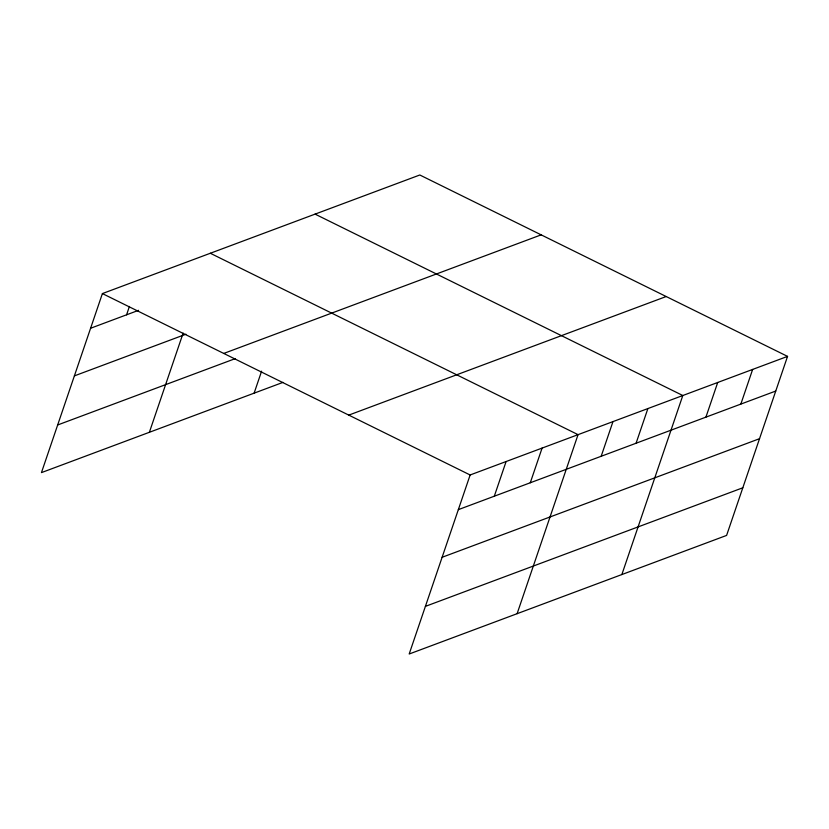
<?xml version="1.0" encoding="UTF-8"?>
<svg xmlns="http://www.w3.org/2000/svg" width="829" height="829" viewBox="0 0 829 829"><rect width="100%" height="100%" fill="white"/><g stroke="black" fill="none" stroke-linecap="round" stroke-linejoin="round"><path stroke-width="1.24" d="M787.55 356.387L470.136 474.976L409.184 654.008L726.598 535.42L787.55 356.387L419.816 174.992L102.402 293.58L41.45 472.613L283.01 382.366M126.568 314.813L129.417 306.44M149.375 432.292L183.136 333.123M254.12 393.164L261.601 371.174M494.302 496.208L506.104 461.535M530.28 482.768L542.083 448.095M517.109 613.688L578.051 434.655L210.317 253.259M601.17 456.282L612.973 421.609M636.081 443.235L647.884 408.562M621.854 574.559L682.806 395.516L315.072 214.12M705.914 417.142L717.717 382.47M740.836 404.096L752.639 369.433M90.599 328.253L138.557 310.326M74.382 375.889L185.914 334.222M223.747 353.444L541.171 234.845M57.667 424.976L235.426 358.563M348.781 415.111L666.195 296.523M458.333 509.648L775.747 391.05M442.116 557.285L759.53 438.696M425.401 606.372L742.815 487.784M102.402 293.58L470.136 474.976"/></g></svg>
